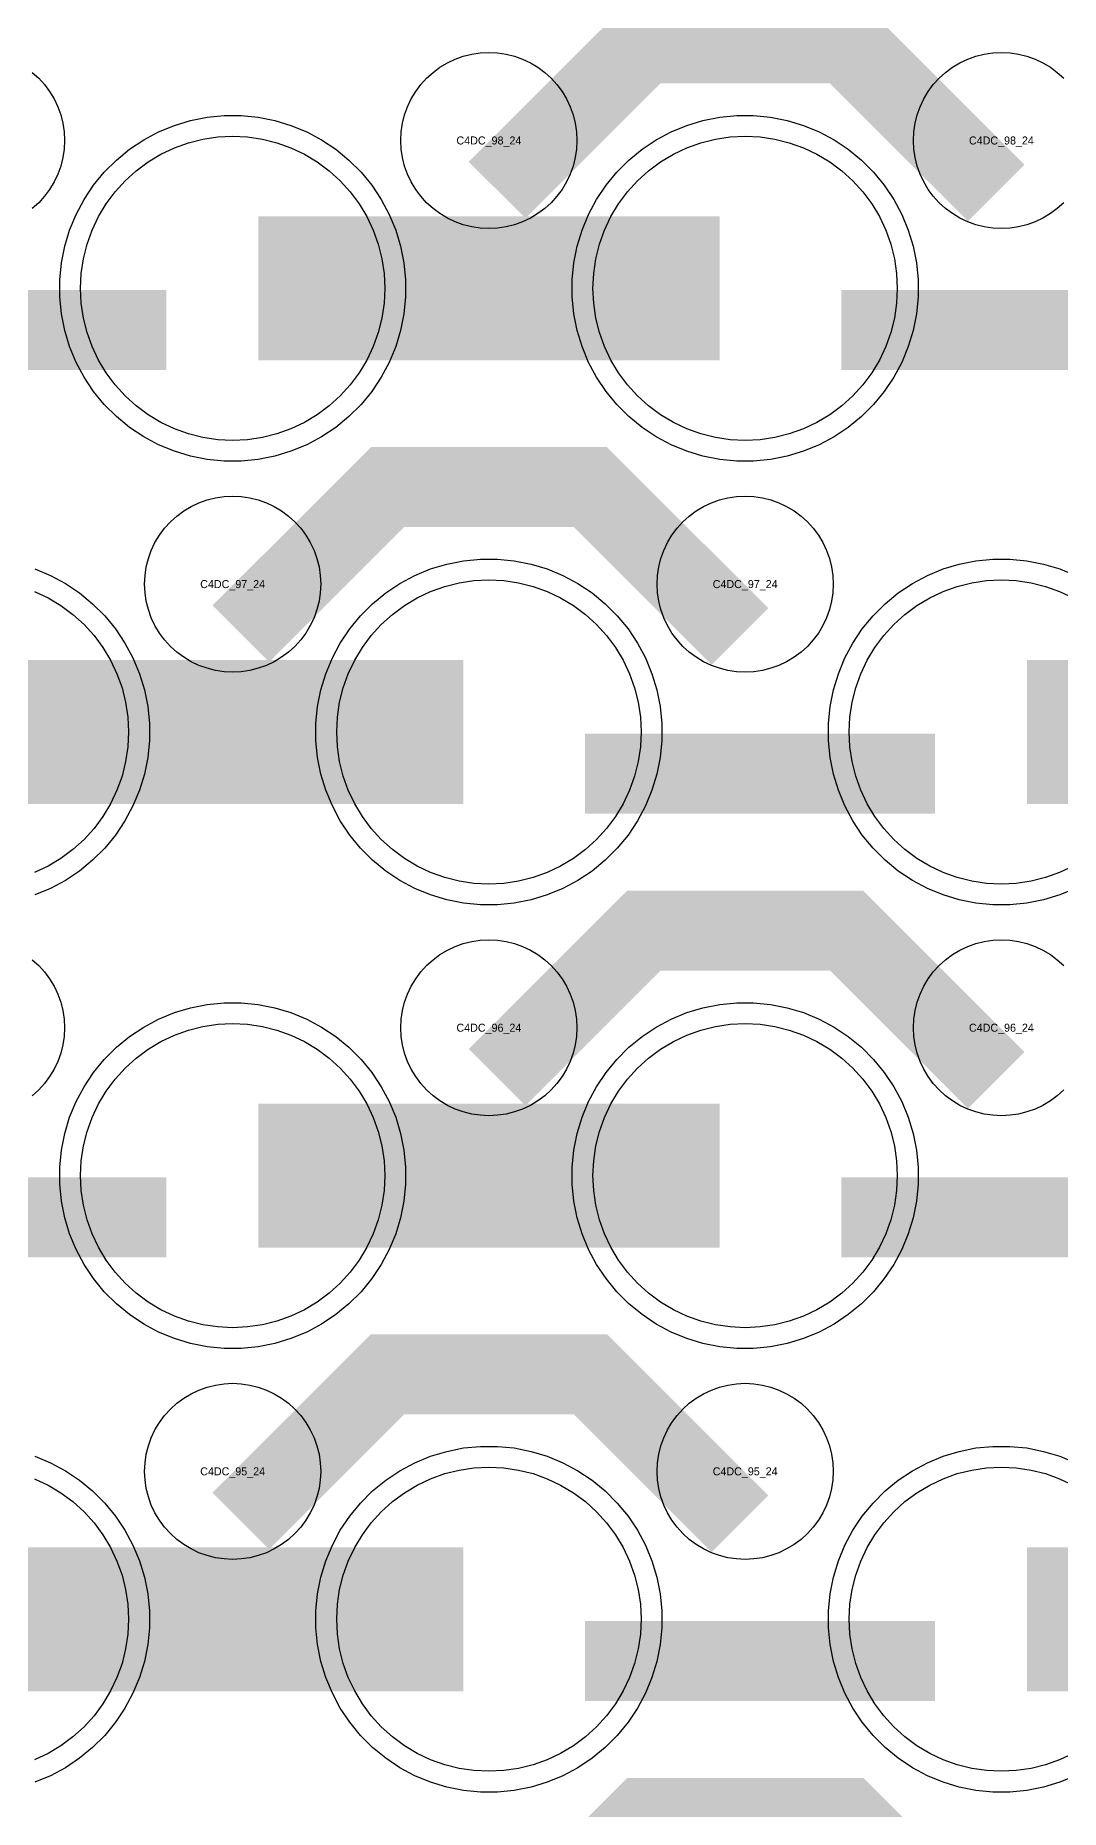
# Model space of a CAD drawing. Extents: x -11880 to 11880, y -14992 to 14992.
# Drawn here: x -4382 to -4062, y -1735 to -1181 of the extents above; entities that cross this region are included whole.
import ezdxf
from ezdxf.enums import TextEntityAlignment as Align

# ---------------------------------------------------------------- set-up
doc = ezdxf.new("R2010")
doc.units = 0
doc.header["$MEASUREMENT"] = 0
for name, color, linetype in [('GDS_775_DT_237', 138, 'CONTINUOUS'), ('RDL1_FS', 34, 'CONTINUOUS'), ('RDL_BS', 160, 'CONTINUOUS')]:
    doc.layers.add(name, color=color, linetype=linetype)

msp = doc.modelspace()

# ---------------------------------------------------------------- linework, layer by layer
at = {"layer": 'RDL1_FS'}
for points in [[(-4320, -1307.794), (-4324.657, -1307.565), (-4329.268, -1306.881), (-4333.791, -1305.749), (-4338.181, -1304.177), (-4342.395, -1302.185), (-4346.395, -1299.787), (-4350.14, -1297.009), (-4353.594, -1293.879), (-4356.724, -1290.425), (-4359.502, -1286.68), (-4361.9, -1282.68), (-4363.892, -1278.466), (-4365.464, -1274.076), (-4366.596, -1269.553), (-4367.28, -1264.942), (-4367.509, -1260.285), (-4367.28, -1255.628), (-4366.596, -1251.017), (-4365.464, -1246.494), (-4363.892, -1242.104), (-4361.9, -1237.89), (-4359.502, -1233.89), (-4356.724, -1230.145), (-4353.594, -1226.691), (-4350.14, -1223.561), (-4346.395, -1220.783), (-4342.395, -1218.385), (-4338.181, -1216.393), (-4333.791, -1214.821), (-4329.268, -1213.689), (-4324.657, -1213.005), (-4320, -1212.776), (-4315.343, -1213.005), (-4310.732, -1213.689), (-4306.209, -1214.821), (-4301.819, -1216.393), (-4297.605, -1218.385), (-4293.605, -1220.783), (-4289.86, -1223.561), (-4286.406, -1226.691), (-4283.276, -1230.145), (-4280.498, -1233.89), (-4278.1, -1237.89), (-4276.108, -1242.104), (-4274.536, -1246.494), (-4273.404, -1251.017), (-4272.72, -1255.628), (-4272.491, -1260.285), (-4272.72, -1264.942), (-4273.404, -1269.553), (-4274.536, -1274.076), (-4276.108, -1278.466), (-4278.1, -1282.68), (-4280.498, -1286.68), (-4283.276, -1290.425), (-4286.406, -1293.879), (-4289.86, -1297.009), (-4293.605, -1299.787), (-4297.605, -1302.185), (-4301.819, -1304.177), (-4306.209, -1305.749), (-4310.732, -1306.881), (-4315.343, -1307.565)], [(-4160, -1307.794), (-4164.657, -1307.565), (-4169.268, -1306.881), (-4173.791, -1305.749), (-4178.181, -1304.177), (-4182.395, -1302.185), (-4186.395, -1299.787), (-4190.14, -1297.009), (-4193.594, -1293.879), (-4196.724, -1290.425), (-4199.502, -1286.68), (-4201.9, -1282.68), (-4203.892, -1278.466), (-4205.464, -1274.076), (-4206.596, -1269.553), (-4207.28, -1264.942), (-4207.509, -1260.285), (-4207.28, -1255.628), (-4206.596, -1251.017), (-4205.464, -1246.494), (-4203.892, -1242.104), (-4201.9, -1237.89), (-4199.502, -1233.89), (-4196.724, -1230.145), (-4193.594, -1226.691), (-4190.14, -1223.561), (-4186.395, -1220.783), (-4182.395, -1218.385), (-4178.181, -1216.393), (-4173.791, -1214.821), (-4169.268, -1213.689), (-4164.657, -1213.005), (-4160, -1212.776), (-4155.343, -1213.005), (-4150.732, -1213.689), (-4146.209, -1214.821), (-4141.819, -1216.393), (-4137.605, -1218.385), (-4133.605, -1220.783), (-4129.86, -1223.561), (-4126.406, -1226.691), (-4123.276, -1230.145), (-4120.498, -1233.89), (-4118.1, -1237.89), (-4116.108, -1242.104), (-4114.536, -1246.494), (-4113.404, -1251.017), (-4112.72, -1255.628), (-4112.491, -1260.285), (-4112.72, -1264.942), (-4113.404, -1269.553), (-4114.536, -1274.076), (-4116.108, -1278.466), (-4118.1, -1282.68), (-4120.498, -1286.68), (-4123.276, -1290.425), (-4126.406, -1293.879), (-4129.86, -1297.009), (-4133.605, -1299.787), (-4137.605, -1302.185), (-4141.819, -1304.177), (-4146.209, -1305.749), (-4150.732, -1306.881), (-4155.343, -1307.565)], [(-4240, -1446.359), (-4244.657, -1446.13), (-4249.268, -1445.446), (-4253.791, -1444.314), (-4258.181, -1442.742), (-4262.395, -1440.75), (-4266.395, -1438.352), (-4270.14, -1435.574), (-4273.594, -1432.444), (-4276.724, -1428.99), (-4279.502, -1425.245), (-4281.9, -1421.245), (-4283.892, -1417.031), (-4285.464, -1412.641), (-4286.596, -1408.118), (-4287.28, -1403.507), (-4287.509, -1398.85), (-4287.28, -1394.193), (-4286.596, -1389.582), (-4285.464, -1385.059), (-4283.892, -1380.669), (-4281.9, -1376.455), (-4279.502, -1372.455), (-4276.724, -1368.71), (-4273.594, -1365.256), (-4270.14, -1362.126), (-4266.395, -1359.348), (-4262.395, -1356.95), (-4258.181, -1354.958), (-4253.791, -1353.386), (-4249.268, -1352.254), (-4244.657, -1351.57), (-4240, -1351.341), (-4235.343, -1351.57), (-4230.732, -1352.254), (-4226.209, -1353.386), (-4221.819, -1354.958), (-4217.605, -1356.95), (-4213.605, -1359.348), (-4209.86, -1362.126), (-4206.406, -1365.256), (-4203.276, -1368.71), (-4200.498, -1372.455), (-4198.1, -1376.455), (-4196.108, -1380.669), (-4194.536, -1385.059), (-4193.404, -1389.582), (-4192.72, -1394.193), (-4192.491, -1398.85), (-4192.72, -1403.507), (-4193.404, -1408.118), (-4194.536, -1412.641), (-4196.108, -1417.031), (-4198.1, -1421.245), (-4200.498, -1425.245), (-4203.276, -1428.99), (-4206.406, -1432.444), (-4209.86, -1435.574), (-4213.605, -1438.352), (-4217.605, -1440.75), (-4221.819, -1442.742), (-4226.209, -1444.314), (-4230.732, -1445.446), (-4235.343, -1446.13)], [(-4320, -1584.924), (-4324.657, -1584.695), (-4329.268, -1584.011), (-4333.791, -1582.879), (-4338.181, -1581.307), (-4342.395, -1579.315), (-4346.395, -1576.917), (-4350.14, -1574.139), (-4353.594, -1571.009), (-4356.724, -1567.555), (-4359.502, -1563.81), (-4361.9, -1559.81), (-4363.892, -1555.596), (-4365.464, -1551.206), (-4366.596, -1546.683), (-4367.28, -1542.072), (-4367.509, -1537.415), (-4367.28, -1532.758), (-4366.596, -1528.147), (-4365.464, -1523.624), (-4363.892, -1519.234), (-4361.9, -1515.02), (-4359.502, -1511.02), (-4356.724, -1507.275), (-4353.594, -1503.821), (-4350.14, -1500.691), (-4346.395, -1497.913), (-4342.395, -1495.515), (-4338.181, -1493.523), (-4333.791, -1491.951), (-4329.268, -1490.819), (-4324.657, -1490.135), (-4320, -1489.906), (-4315.343, -1490.135), (-4310.732, -1490.819), (-4306.209, -1491.951), (-4301.819, -1493.523), (-4297.605, -1495.515), (-4293.605, -1497.913), (-4289.86, -1500.691), (-4286.406, -1503.821), (-4283.276, -1507.275), (-4280.498, -1511.02), (-4278.1, -1515.02), (-4276.108, -1519.234), (-4274.536, -1523.624), (-4273.404, -1528.147), (-4272.72, -1532.758), (-4272.491, -1537.415), (-4272.72, -1542.072), (-4273.404, -1546.683), (-4274.536, -1551.206), (-4276.108, -1555.596), (-4278.1, -1559.81), (-4280.498, -1563.81), (-4283.276, -1567.555), (-4286.406, -1571.009), (-4289.86, -1574.139), (-4293.605, -1576.917), (-4297.605, -1579.315), (-4301.819, -1581.307), (-4306.209, -1582.879), (-4310.732, -1584.011), (-4315.343, -1584.695)], [(-4160, -1584.924), (-4164.657, -1584.695), (-4169.268, -1584.011), (-4173.791, -1582.879), (-4178.181, -1581.307), (-4182.395, -1579.315), (-4186.395, -1576.917), (-4190.14, -1574.139), (-4193.594, -1571.009), (-4196.724, -1567.555), (-4199.502, -1563.81), (-4201.9, -1559.81), (-4203.892, -1555.596), (-4205.464, -1551.206), (-4206.596, -1546.683), (-4207.28, -1542.072), (-4207.509, -1537.415), (-4207.28, -1532.758), (-4206.596, -1528.147), (-4205.464, -1523.624), (-4203.892, -1519.234), (-4201.9, -1515.02), (-4199.502, -1511.02), (-4196.724, -1507.275), (-4193.594, -1503.821), (-4190.14, -1500.691), (-4186.395, -1497.913), (-4182.395, -1495.515), (-4178.181, -1493.523), (-4173.791, -1491.951), (-4169.268, -1490.819), (-4164.657, -1490.135), (-4160, -1489.906), (-4155.343, -1490.135), (-4150.732, -1490.819), (-4146.209, -1491.951), (-4141.819, -1493.523), (-4137.605, -1495.515), (-4133.605, -1497.913), (-4129.86, -1500.691), (-4126.406, -1503.821), (-4123.276, -1507.275), (-4120.498, -1511.02), (-4118.1, -1515.02), (-4116.108, -1519.234), (-4114.536, -1523.624), (-4113.404, -1528.147), (-4112.72, -1532.758), (-4112.491, -1537.415), (-4112.72, -1542.072), (-4113.404, -1546.683), (-4114.536, -1551.206), (-4116.108, -1555.596), (-4118.1, -1559.81), (-4120.498, -1563.81), (-4123.276, -1567.555), (-4126.406, -1571.009), (-4129.86, -1574.139), (-4133.605, -1576.917), (-4137.605, -1579.315), (-4141.819, -1581.307), (-4146.209, -1582.879), (-4150.732, -1584.011), (-4155.343, -1584.695)], [(-4240, -1723.489), (-4244.657, -1723.26), (-4249.268, -1722.576), (-4253.791, -1721.444), (-4258.181, -1719.872), (-4262.395, -1717.88), (-4266.395, -1715.482), (-4270.14, -1712.704), (-4273.594, -1709.574), (-4276.724, -1706.12), (-4279.502, -1702.375), (-4281.9, -1698.375), (-4283.892, -1694.161), (-4285.464, -1689.771), (-4286.596, -1685.248), (-4287.28, -1680.637), (-4287.509, -1675.98), (-4287.28, -1671.323), (-4286.596, -1666.712), (-4285.464, -1662.189), (-4283.892, -1657.799), (-4281.9, -1653.585), (-4279.502, -1649.585), (-4276.724, -1645.84), (-4273.594, -1642.386), (-4270.14, -1639.256), (-4266.395, -1636.478), (-4262.395, -1634.08), (-4258.181, -1632.088), (-4253.791, -1630.516), (-4249.268, -1629.384), (-4244.657, -1628.7), (-4240, -1628.471), (-4235.343, -1628.7), (-4230.732, -1629.384), (-4226.209, -1630.516), (-4221.819, -1632.088), (-4217.605, -1634.08), (-4213.605, -1636.478), (-4209.86, -1639.256), (-4206.406, -1642.386), (-4203.276, -1645.84), (-4200.498, -1649.585), (-4198.1, -1653.585), (-4196.108, -1657.799), (-4194.536, -1662.189), (-4193.404, -1666.712), (-4192.72, -1671.323), (-4192.491, -1675.98), (-4192.72, -1680.637), (-4193.404, -1685.248), (-4194.536, -1689.771), (-4196.108, -1694.161), (-4198.1, -1698.375), (-4200.498, -1702.375), (-4203.276, -1706.12), (-4206.406, -1709.574), (-4209.86, -1712.704), (-4213.605, -1715.482), (-4217.605, -1717.88), (-4221.819, -1719.872), (-4226.209, -1721.444), (-4230.732, -1722.576), (-4235.343, -1723.26)]]:
    msp.add_lwpolyline(points, close=True, dxfattribs=at)
for points in [[(-4311.998, -1260.285, 45, 45, 0), (-4239.998, -1260.285, 45, 45, 0)], [(-4239.998, -1260.285, 45, 45, 0), (-4167.998, -1260.285, 45, 45, 0)], [(-4391.998, -1398.85, 45, 45, 0), (-4319.998, -1398.85, 45, 45, 0)], [(-4319.998, -1398.85, 45, 45, 0), (-4247.998, -1398.85, 45, 45, 0)], [(-4071.998, -1398.85, 45, 45, 0), (-3999.998, -1398.85, 45, 45, 0)], [(-4311.998, -1537.415, 45, 45, 0), (-4239.998, -1537.415, 45, 45, 0)], [(-4239.998, -1537.415, 45, 45, 0), (-4167.998, -1537.415, 45, 45, 0)], [(-4391.998, -1675.98, 45, 45, 0), (-4319.998, -1675.98, 45, 45, 0)], [(-4319.998, -1675.98, 45, 45, 0), (-4247.998, -1675.98, 45, 45, 0)], [(-4071.998, -1675.98, 45, 45, 0), (-3999.998, -1675.98, 45, 45, 0)]]:
    msp.add_lwpolyline(points, format="xyseb", dxfattribs=at)
for points in [[(-4057.605, -1440.75), (-4061.819, -1442.742), (-4066.209, -1444.314), (-4070.732, -1445.446), (-4075.343, -1446.13), (-4080, -1446.359), (-4084.657, -1446.13), (-4089.268, -1445.446), (-4093.791, -1444.314), (-4098.181, -1442.742), (-4102.395, -1440.75), (-4106.395, -1438.352), (-4110.14, -1435.574), (-4113.594, -1432.444), (-4116.724, -1428.99), (-4119.502, -1425.245), (-4121.9, -1421.245), (-4123.892, -1417.031), (-4125.464, -1412.641), (-4126.596, -1408.118), (-4127.28, -1403.507), (-4127.509, -1398.85), (-4127.28, -1394.193), (-4126.596, -1389.582), (-4125.464, -1385.059), (-4123.892, -1380.669), (-4121.9, -1376.455), (-4119.502, -1372.455), (-4116.724, -1368.71), (-4113.594, -1365.256), (-4110.14, -1362.126), (-4106.395, -1359.348), (-4102.395, -1356.95), (-4098.181, -1354.958), (-4093.791, -1353.386), (-4089.268, -1352.254), (-4084.657, -1351.57), (-4080, -1351.341), (-4075.343, -1351.57), (-4070.732, -1352.254), (-4066.209, -1353.386), (-4061.819, -1354.958), (-4057.605, -1356.95)], [(-4381.819, -1354.958), (-4377.605, -1356.95), (-4373.605, -1359.348), (-4369.86, -1362.126), (-4366.406, -1365.256), (-4363.276, -1368.71), (-4360.498, -1372.455), (-4358.1, -1376.455), (-4356.108, -1380.669), (-4354.536, -1385.059), (-4353.404, -1389.582), (-4352.72, -1394.193), (-4352.491, -1398.85), (-4352.72, -1403.507), (-4353.404, -1408.118), (-4354.536, -1412.641), (-4356.108, -1417.031), (-4358.1, -1421.245), (-4360.498, -1425.245), (-4363.276, -1428.99), (-4366.406, -1432.444), (-4369.86, -1435.574), (-4373.605, -1438.352), (-4377.605, -1440.75), (-4381.819, -1442.742)], [(-4057.605, -1717.88), (-4061.819, -1719.872), (-4066.209, -1721.444), (-4070.732, -1722.576), (-4075.343, -1723.26), (-4080, -1723.489), (-4084.657, -1723.26), (-4089.268, -1722.576), (-4093.791, -1721.444), (-4098.181, -1719.872), (-4102.395, -1717.88), (-4106.395, -1715.482), (-4110.14, -1712.704), (-4113.594, -1709.574), (-4116.724, -1706.12), (-4119.502, -1702.375), (-4121.9, -1698.375), (-4123.892, -1694.161), (-4125.464, -1689.771), (-4126.596, -1685.248), (-4127.28, -1680.637), (-4127.509, -1675.98), (-4127.28, -1671.323), (-4126.596, -1666.712), (-4125.464, -1662.189), (-4123.892, -1657.799), (-4121.9, -1653.585), (-4119.502, -1649.585), (-4116.724, -1645.84), (-4113.594, -1642.386), (-4110.14, -1639.256), (-4106.395, -1636.478), (-4102.395, -1634.08), (-4098.181, -1632.088), (-4093.791, -1630.516), (-4089.268, -1629.384), (-4084.657, -1628.7), (-4080, -1628.471), (-4075.343, -1628.7), (-4070.732, -1629.384), (-4066.209, -1630.516), (-4061.819, -1632.088), (-4057.605, -1634.08)], [(-4381.819, -1632.088), (-4377.605, -1634.08), (-4373.605, -1636.478), (-4369.86, -1639.256), (-4366.406, -1642.386), (-4363.276, -1645.84), (-4360.498, -1649.585), (-4358.1, -1653.585), (-4356.108, -1657.799), (-4354.536, -1662.189), (-4353.404, -1666.712), (-4352.72, -1671.323), (-4352.491, -1675.98), (-4352.72, -1680.637), (-4353.404, -1685.248), (-4354.536, -1689.771), (-4356.108, -1694.161), (-4358.1, -1698.375), (-4360.498, -1702.375), (-4363.276, -1706.12), (-4366.406, -1709.574), (-4369.86, -1712.704), (-4373.605, -1715.482), (-4377.605, -1717.88), (-4381.819, -1719.872)]]:
    msp.add_lwpolyline(points, dxfattribs=at)
at = {"layer": 'RDL_BS'}
for points in [[(-4237.438, -1229.599, 25, 25, 0), (-4191.623, -1183.784, 25, 25, 0), (-4158.07, -1183.784, 25, 25, 0)], [(-4081.599, -1230.498, 25, 25, 0), (-4128.313, -1183.784, 25, 25, 0), (-4158.071, -1183.784, 25, 25, 0)], [(-4449.984, -1273.298, 25, 25, 0), (-4340.719, -1273.298, 25, 25, 0)], [(-4129.984, -1273.298, 25, 25, 0), (-4020.719, -1273.298, 25, 25, 0)], [(-4317.438, -1368.164, 25, 25, 0), (-4271.623, -1322.349, 25, 25, 0), (-4238.07, -1322.349, 25, 25, 0)], [(-4161.599, -1369.063, 25, 25, 0), (-4208.313, -1322.349, 25, 25, 0), (-4238.071, -1322.349, 25, 25, 0)], [(-4209.984, -1411.863, 25, 25, 0), (-4100.719, -1411.863, 25, 25, 0)], [(-4237.438, -1506.729, 25, 25, 0), (-4191.623, -1460.914, 25, 25, 0), (-4158.07, -1460.914, 25, 25, 0)], [(-4081.599, -1507.628, 25, 25, 0), (-4128.313, -1460.914, 25, 25, 0), (-4158.071, -1460.914, 25, 25, 0)], [(-4449.984, -1550.428, 25, 25, 0), (-4340.719, -1550.428, 25, 25, 0)], [(-4129.984, -1550.428, 25, 25, 0), (-4020.719, -1550.428, 25, 25, 0)], [(-4317.438, -1645.294, 25, 25, 0), (-4271.623, -1599.479, 25, 25, 0), (-4238.07, -1599.479, 25, 25, 0)], [(-4161.599, -1646.193, 25, 25, 0), (-4208.313, -1599.479, 25, 25, 0), (-4238.071, -1599.479, 25, 25, 0)], [(-4209.984, -1688.993, 25, 25, 0), (-4100.719, -1688.993, 25, 25, 0)], [(-4237.438, -1783.854, 25, 25, 0), (-4191.623, -1738.039, 25, 25, 0), (-4158.07, -1738.039, 25, 25, 0)], [(-4081.599, -1784.753, 25, 25, 0), (-4128.313, -1738.039, 25, 25, 0), (-4158.071, -1738.039, 25, 25, 0)]]:
    msp.add_lwpolyline(points, format="xyseb", dxfattribs=at)
for points in [[(-4240, -1241.591), (-4242.693, -1241.459), (-4245.365, -1241.063), (-4247.984, -1240.406), (-4250.519, -1239.499), (-4252.956, -1238.347), (-4255.28, -1236.954), (-4257.443, -1235.351), (-4259.442, -1233.539), (-4261.254, -1231.54), (-4262.857, -1229.377), (-4264.25, -1227.053), (-4265.402, -1224.616), (-4266.309, -1222.081), (-4266.966, -1219.462), (-4267.362, -1216.79), (-4267.494, -1214.097), (-4267.362, -1211.404), (-4266.966, -1208.732), (-4266.309, -1206.113), (-4265.402, -1203.578), (-4264.25, -1201.141), (-4262.857, -1198.817), (-4261.254, -1196.654), (-4259.442, -1194.655), (-4257.443, -1192.843), (-4255.28, -1191.24), (-4252.956, -1189.847), (-4250.519, -1188.695), (-4247.984, -1187.788), (-4245.365, -1187.131), (-4242.693, -1186.735), (-4240, -1186.603), (-4237.307, -1186.735), (-4234.635, -1187.131), (-4232.016, -1187.788), (-4229.481, -1188.695), (-4227.044, -1189.847), (-4224.72, -1191.24), (-4222.557, -1192.843), (-4220.558, -1194.655), (-4218.746, -1196.654), (-4217.143, -1198.817), (-4215.75, -1201.141), (-4214.598, -1203.578), (-4213.691, -1206.113), (-4213.034, -1208.732), (-4212.638, -1211.404), (-4212.506, -1214.097), (-4212.638, -1216.79), (-4213.034, -1219.462), (-4213.691, -1222.081), (-4214.598, -1224.616), (-4215.75, -1227.053), (-4217.143, -1229.377), (-4218.746, -1231.54), (-4220.558, -1233.539), (-4222.557, -1235.351), (-4224.72, -1236.954), (-4227.044, -1238.347), (-4229.481, -1239.499), (-4232.016, -1240.406), (-4234.635, -1241.063), (-4237.307, -1241.459)], [(-4322.644, -1314.285), (-4327.938, -1313.768), (-4333.165, -1312.722), (-4338.205, -1311.191), (-4343.115, -1309.16), (-4347.777, -1306.668), (-4352.191, -1303.721), (-4356.292, -1300.359), (-4360.074, -1296.577), (-4363.436, -1292.476), (-4366.383, -1288.062), (-4368.875, -1283.4), (-4370.906, -1278.49), (-4372.437, -1273.45), (-4373.483, -1268.223), (-4374, -1262.929), (-4374, -1257.641), (-4373.483, -1252.347), (-4372.437, -1247.12), (-4370.906, -1242.08), (-4368.875, -1237.17), (-4366.383, -1232.508), (-4363.436, -1228.094), (-4360.074, -1223.993), (-4356.292, -1220.211), (-4352.191, -1216.849), (-4347.777, -1213.902), (-4343.115, -1211.41), (-4338.205, -1209.379), (-4333.165, -1207.848), (-4327.938, -1206.802), (-4322.644, -1206.285), (-4317.356, -1206.285), (-4312.062, -1206.802), (-4306.835, -1207.848), (-4301.795, -1209.379), (-4296.885, -1211.41), (-4292.223, -1213.902), (-4287.809, -1216.849), (-4283.708, -1220.211), (-4279.926, -1223.993), (-4276.564, -1228.094), (-4273.617, -1232.508), (-4271.125, -1237.17), (-4269.094, -1242.08), (-4267.563, -1247.12), (-4266.517, -1252.347), (-4266, -1257.641), (-4266, -1262.929), (-4266.517, -1268.223), (-4267.563, -1273.45), (-4269.094, -1278.49), (-4271.125, -1283.4), (-4273.617, -1288.062), (-4276.564, -1292.476), (-4279.926, -1296.577), (-4283.708, -1300.359), (-4287.809, -1303.721), (-4292.223, -1306.668), (-4296.885, -1309.16), (-4301.795, -1311.191), (-4306.835, -1312.722), (-4312.062, -1313.768), (-4317.356, -1314.285)], [(-4162.644, -1314.285), (-4167.938, -1313.768), (-4173.165, -1312.722), (-4178.205, -1311.191), (-4183.115, -1309.16), (-4187.777, -1306.668), (-4192.191, -1303.721), (-4196.292, -1300.359), (-4200.074, -1296.577), (-4203.436, -1292.476), (-4206.383, -1288.062), (-4208.875, -1283.4), (-4210.906, -1278.49), (-4212.437, -1273.45), (-4213.483, -1268.223), (-4214, -1262.929), (-4214, -1257.641), (-4213.483, -1252.347), (-4212.437, -1247.12), (-4210.906, -1242.08), (-4208.875, -1237.17), (-4206.383, -1232.508), (-4203.436, -1228.094), (-4200.074, -1223.993), (-4196.292, -1220.211), (-4192.191, -1216.849), (-4187.777, -1213.902), (-4183.115, -1211.41), (-4178.205, -1209.379), (-4173.165, -1207.848), (-4167.938, -1206.802), (-4162.644, -1206.285), (-4157.356, -1206.285), (-4152.062, -1206.802), (-4146.835, -1207.848), (-4141.795, -1209.379), (-4136.885, -1211.41), (-4132.223, -1213.902), (-4127.809, -1216.849), (-4123.708, -1220.211), (-4119.926, -1223.993), (-4116.564, -1228.094), (-4113.617, -1232.508), (-4111.125, -1237.17), (-4109.094, -1242.08), (-4107.563, -1247.12), (-4106.517, -1252.347), (-4106, -1257.641), (-4106, -1262.929), (-4106.517, -1268.223), (-4107.563, -1273.45), (-4109.094, -1278.49), (-4111.125, -1283.4), (-4113.617, -1288.062), (-4116.564, -1292.476), (-4119.926, -1296.577), (-4123.708, -1300.359), (-4127.809, -1303.721), (-4132.223, -1306.668), (-4136.885, -1309.16), (-4141.795, -1311.191), (-4146.835, -1312.722), (-4152.062, -1313.768), (-4157.356, -1314.285)], [(-4320, -1380.156), (-4322.693, -1380.024), (-4325.365, -1379.628), (-4327.984, -1378.971), (-4330.519, -1378.064), (-4332.956, -1376.912), (-4335.28, -1375.519), (-4337.443, -1373.916), (-4339.442, -1372.104), (-4341.254, -1370.105), (-4342.857, -1367.942), (-4344.25, -1365.618), (-4345.402, -1363.181), (-4346.309, -1360.646), (-4346.966, -1358.027), (-4347.362, -1355.355), (-4347.494, -1352.662), (-4347.362, -1349.969), (-4346.966, -1347.297), (-4346.309, -1344.678), (-4345.402, -1342.143), (-4344.25, -1339.706), (-4342.857, -1337.382), (-4341.254, -1335.219), (-4339.442, -1333.22), (-4337.443, -1331.408), (-4335.28, -1329.805), (-4332.956, -1328.412), (-4330.519, -1327.26), (-4327.984, -1326.353), (-4325.365, -1325.696), (-4322.693, -1325.3), (-4320, -1325.168), (-4317.307, -1325.3), (-4314.635, -1325.696), (-4312.016, -1326.353), (-4309.481, -1327.26), (-4307.044, -1328.412), (-4304.72, -1329.805), (-4302.557, -1331.408), (-4300.558, -1333.22), (-4298.746, -1335.219), (-4297.143, -1337.382), (-4295.75, -1339.706), (-4294.598, -1342.143), (-4293.691, -1344.678), (-4293.034, -1347.297), (-4292.638, -1349.969), (-4292.506, -1352.662), (-4292.638, -1355.355), (-4293.034, -1358.027), (-4293.691, -1360.646), (-4294.598, -1363.181), (-4295.75, -1365.618), (-4297.143, -1367.942), (-4298.746, -1370.105), (-4300.558, -1372.104), (-4302.557, -1373.916), (-4304.72, -1375.519), (-4307.044, -1376.912), (-4309.481, -1378.064), (-4312.016, -1378.971), (-4314.635, -1379.628), (-4317.307, -1380.024)], [(-4160, -1380.156), (-4162.693, -1380.024), (-4165.365, -1379.628), (-4167.984, -1378.971), (-4170.519, -1378.064), (-4172.956, -1376.912), (-4175.28, -1375.519), (-4177.443, -1373.916), (-4179.442, -1372.104), (-4181.254, -1370.105), (-4182.857, -1367.942), (-4184.25, -1365.618), (-4185.402, -1363.181), (-4186.309, -1360.646), (-4186.966, -1358.027), (-4187.362, -1355.355), (-4187.494, -1352.662), (-4187.362, -1349.969), (-4186.966, -1347.297), (-4186.309, -1344.678), (-4185.402, -1342.143), (-4184.25, -1339.706), (-4182.857, -1337.382), (-4181.254, -1335.219), (-4179.442, -1333.22), (-4177.443, -1331.408), (-4175.28, -1329.805), (-4172.956, -1328.412), (-4170.519, -1327.26), (-4167.984, -1326.353), (-4165.365, -1325.696), (-4162.693, -1325.3), (-4160, -1325.168), (-4157.307, -1325.3), (-4154.635, -1325.696), (-4152.016, -1326.353), (-4149.481, -1327.26), (-4147.044, -1328.412), (-4144.72, -1329.805), (-4142.557, -1331.408), (-4140.558, -1333.22), (-4138.746, -1335.219), (-4137.143, -1337.382), (-4135.75, -1339.706), (-4134.598, -1342.143), (-4133.691, -1344.678), (-4133.034, -1347.297), (-4132.638, -1349.969), (-4132.506, -1352.662), (-4132.638, -1355.355), (-4133.034, -1358.027), (-4133.691, -1360.646), (-4134.598, -1363.181), (-4135.75, -1365.618), (-4137.143, -1367.942), (-4138.746, -1370.105), (-4140.558, -1372.104), (-4142.557, -1373.916), (-4144.72, -1375.519), (-4147.044, -1376.912), (-4149.481, -1378.064), (-4152.016, -1378.971), (-4154.635, -1379.628), (-4157.307, -1380.024)], [(-4242.644, -1452.85), (-4247.938, -1452.333), (-4253.165, -1451.287), (-4258.205, -1449.756), (-4263.115, -1447.725), (-4267.777, -1445.233), (-4272.191, -1442.286), (-4276.292, -1438.924), (-4280.074, -1435.142), (-4283.436, -1431.041), (-4286.383, -1426.627), (-4288.875, -1421.965), (-4290.906, -1417.055), (-4292.437, -1412.015), (-4293.483, -1406.788), (-4294, -1401.494), (-4294, -1396.206), (-4293.483, -1390.912), (-4292.437, -1385.685), (-4290.906, -1380.645), (-4288.875, -1375.735), (-4286.383, -1371.073), (-4283.436, -1366.659), (-4280.074, -1362.558), (-4276.292, -1358.776), (-4272.191, -1355.414), (-4267.777, -1352.467), (-4263.115, -1349.975), (-4258.205, -1347.944), (-4253.165, -1346.413), (-4247.938, -1345.367), (-4242.644, -1344.85), (-4237.356, -1344.85), (-4232.062, -1345.367), (-4226.835, -1346.413), (-4221.795, -1347.944), (-4216.885, -1349.975), (-4212.223, -1352.467), (-4207.809, -1355.414), (-4203.708, -1358.776), (-4199.926, -1362.558), (-4196.564, -1366.659), (-4193.617, -1371.073), (-4191.125, -1375.735), (-4189.094, -1380.645), (-4187.563, -1385.685), (-4186.517, -1390.912), (-4186, -1396.206), (-4186, -1401.494), (-4186.517, -1406.788), (-4187.563, -1412.015), (-4189.094, -1417.055), (-4191.125, -1421.965), (-4193.617, -1426.627), (-4196.564, -1431.041), (-4199.926, -1435.142), (-4203.708, -1438.924), (-4207.809, -1442.286), (-4212.223, -1445.233), (-4216.885, -1447.725), (-4221.795, -1449.756), (-4226.835, -1451.287), (-4232.062, -1452.333), (-4237.356, -1452.85)], [(-4240, -1518.721), (-4242.693, -1518.589), (-4245.365, -1518.193), (-4247.984, -1517.536), (-4250.519, -1516.629), (-4252.956, -1515.477), (-4255.28, -1514.084), (-4257.443, -1512.481), (-4259.442, -1510.669), (-4261.254, -1508.67), (-4262.857, -1506.507), (-4264.25, -1504.183), (-4265.402, -1501.746), (-4266.309, -1499.211), (-4266.966, -1496.592), (-4267.362, -1493.92), (-4267.494, -1491.227), (-4267.362, -1488.534), (-4266.966, -1485.862), (-4266.309, -1483.243), (-4265.402, -1480.708), (-4264.25, -1478.271), (-4262.857, -1475.947), (-4261.254, -1473.784), (-4259.442, -1471.785), (-4257.443, -1469.973), (-4255.28, -1468.37), (-4252.956, -1466.977), (-4250.519, -1465.825), (-4247.984, -1464.918), (-4245.365, -1464.261), (-4242.693, -1463.865), (-4240, -1463.733), (-4237.307, -1463.865), (-4234.635, -1464.261), (-4232.016, -1464.918), (-4229.481, -1465.825), (-4227.044, -1466.977), (-4224.72, -1468.37), (-4222.557, -1469.973), (-4220.558, -1471.785), (-4218.746, -1473.784), (-4217.143, -1475.947), (-4215.75, -1478.271), (-4214.598, -1480.708), (-4213.691, -1483.243), (-4213.034, -1485.862), (-4212.638, -1488.534), (-4212.506, -1491.227), (-4212.638, -1493.92), (-4213.034, -1496.592), (-4213.691, -1499.211), (-4214.598, -1501.746), (-4215.75, -1504.183), (-4217.143, -1506.507), (-4218.746, -1508.67), (-4220.558, -1510.669), (-4222.557, -1512.481), (-4224.72, -1514.084), (-4227.044, -1515.477), (-4229.481, -1516.629), (-4232.016, -1517.536), (-4234.635, -1518.193), (-4237.307, -1518.589)], [(-4322.644, -1591.415), (-4327.938, -1590.898), (-4333.165, -1589.852), (-4338.205, -1588.321), (-4343.115, -1586.29), (-4347.777, -1583.798), (-4352.191, -1580.851), (-4356.292, -1577.489), (-4360.074, -1573.707), (-4363.436, -1569.606), (-4366.383, -1565.192), (-4368.875, -1560.53), (-4370.906, -1555.62), (-4372.437, -1550.58), (-4373.483, -1545.353), (-4374, -1540.059), (-4374, -1534.771), (-4373.483, -1529.477), (-4372.437, -1524.25), (-4370.906, -1519.21), (-4368.875, -1514.3), (-4366.383, -1509.638), (-4363.436, -1505.224), (-4360.074, -1501.123), (-4356.292, -1497.341), (-4352.191, -1493.979), (-4347.777, -1491.032), (-4343.115, -1488.54), (-4338.205, -1486.509), (-4333.165, -1484.978), (-4327.938, -1483.932), (-4322.644, -1483.415), (-4317.356, -1483.415), (-4312.062, -1483.932), (-4306.835, -1484.978), (-4301.795, -1486.509), (-4296.885, -1488.54), (-4292.223, -1491.032), (-4287.809, -1493.979), (-4283.708, -1497.341), (-4279.926, -1501.123), (-4276.564, -1505.224), (-4273.617, -1509.638), (-4271.125, -1514.3), (-4269.094, -1519.21), (-4267.563, -1524.25), (-4266.517, -1529.477), (-4266, -1534.771), (-4266, -1540.059), (-4266.517, -1545.353), (-4267.563, -1550.58), (-4269.094, -1555.62), (-4271.125, -1560.53), (-4273.617, -1565.192), (-4276.564, -1569.606), (-4279.926, -1573.707), (-4283.708, -1577.489), (-4287.809, -1580.851), (-4292.223, -1583.798), (-4296.885, -1586.29), (-4301.795, -1588.321), (-4306.835, -1589.852), (-4312.062, -1590.898), (-4317.356, -1591.415)], [(-4162.644, -1591.415), (-4167.938, -1590.898), (-4173.165, -1589.852), (-4178.205, -1588.321), (-4183.115, -1586.29), (-4187.777, -1583.798), (-4192.191, -1580.851), (-4196.292, -1577.489), (-4200.074, -1573.707), (-4203.436, -1569.606), (-4206.383, -1565.192), (-4208.875, -1560.53), (-4210.906, -1555.62), (-4212.437, -1550.58), (-4213.483, -1545.353), (-4214, -1540.059), (-4214, -1534.771), (-4213.483, -1529.477), (-4212.437, -1524.25), (-4210.906, -1519.21), (-4208.875, -1514.3), (-4206.383, -1509.638), (-4203.436, -1505.224), (-4200.074, -1501.123), (-4196.292, -1497.341), (-4192.191, -1493.979), (-4187.777, -1491.032), (-4183.115, -1488.54), (-4178.205, -1486.509), (-4173.165, -1484.978), (-4167.938, -1483.932), (-4162.644, -1483.415), (-4157.356, -1483.415), (-4152.062, -1483.932), (-4146.835, -1484.978), (-4141.795, -1486.509), (-4136.885, -1488.54), (-4132.223, -1491.032), (-4127.809, -1493.979), (-4123.708, -1497.341), (-4119.926, -1501.123), (-4116.564, -1505.224), (-4113.617, -1509.638), (-4111.125, -1514.3), (-4109.094, -1519.21), (-4107.563, -1524.25), (-4106.517, -1529.477), (-4106, -1534.771), (-4106, -1540.059), (-4106.517, -1545.353), (-4107.563, -1550.58), (-4109.094, -1555.62), (-4111.125, -1560.53), (-4113.617, -1565.192), (-4116.564, -1569.606), (-4119.926, -1573.707), (-4123.708, -1577.489), (-4127.809, -1580.851), (-4132.223, -1583.798), (-4136.885, -1586.29), (-4141.795, -1588.321), (-4146.835, -1589.852), (-4152.062, -1590.898), (-4157.356, -1591.415)], [(-4320, -1657.286), (-4322.693, -1657.154), (-4325.365, -1656.758), (-4327.984, -1656.101), (-4330.519, -1655.194), (-4332.956, -1654.042), (-4335.28, -1652.649), (-4337.443, -1651.046), (-4339.442, -1649.234), (-4341.254, -1647.235), (-4342.857, -1645.072), (-4344.25, -1642.748), (-4345.402, -1640.311), (-4346.309, -1637.776), (-4346.966, -1635.157), (-4347.362, -1632.485), (-4347.494, -1629.792), (-4347.362, -1627.099), (-4346.966, -1624.427), (-4346.309, -1621.808), (-4345.402, -1619.273), (-4344.25, -1616.836), (-4342.857, -1614.512), (-4341.254, -1612.349), (-4339.442, -1610.35), (-4337.443, -1608.538), (-4335.28, -1606.935), (-4332.956, -1605.542), (-4330.519, -1604.39), (-4327.984, -1603.483), (-4325.365, -1602.826), (-4322.693, -1602.43), (-4320, -1602.298), (-4317.307, -1602.43), (-4314.635, -1602.826), (-4312.016, -1603.483), (-4309.481, -1604.39), (-4307.044, -1605.542), (-4304.72, -1606.935), (-4302.557, -1608.538), (-4300.558, -1610.35), (-4298.746, -1612.349), (-4297.143, -1614.512), (-4295.75, -1616.836), (-4294.598, -1619.273), (-4293.691, -1621.808), (-4293.034, -1624.427), (-4292.638, -1627.099), (-4292.506, -1629.792), (-4292.638, -1632.485), (-4293.034, -1635.157), (-4293.691, -1637.776), (-4294.598, -1640.311), (-4295.75, -1642.748), (-4297.143, -1645.072), (-4298.746, -1647.235), (-4300.558, -1649.234), (-4302.557, -1651.046), (-4304.72, -1652.649), (-4307.044, -1654.042), (-4309.481, -1655.194), (-4312.016, -1656.101), (-4314.635, -1656.758), (-4317.307, -1657.154)], [(-4160, -1657.286), (-4162.693, -1657.154), (-4165.365, -1656.758), (-4167.984, -1656.101), (-4170.519, -1655.194), (-4172.956, -1654.042), (-4175.28, -1652.649), (-4177.443, -1651.046), (-4179.442, -1649.234), (-4181.254, -1647.235), (-4182.857, -1645.072), (-4184.25, -1642.748), (-4185.402, -1640.311), (-4186.309, -1637.776), (-4186.966, -1635.157), (-4187.362, -1632.485), (-4187.494, -1629.792), (-4187.362, -1627.099), (-4186.966, -1624.427), (-4186.309, -1621.808), (-4185.402, -1619.273), (-4184.25, -1616.836), (-4182.857, -1614.512), (-4181.254, -1612.349), (-4179.442, -1610.35), (-4177.443, -1608.538), (-4175.28, -1606.935), (-4172.956, -1605.542), (-4170.519, -1604.39), (-4167.984, -1603.483), (-4165.365, -1602.826), (-4162.693, -1602.43), (-4160, -1602.298), (-4157.307, -1602.43), (-4154.635, -1602.826), (-4152.016, -1603.483), (-4149.481, -1604.39), (-4147.044, -1605.542), (-4144.72, -1606.935), (-4142.557, -1608.538), (-4140.558, -1610.35), (-4138.746, -1612.349), (-4137.143, -1614.512), (-4135.75, -1616.836), (-4134.598, -1619.273), (-4133.691, -1621.808), (-4133.034, -1624.427), (-4132.638, -1627.099), (-4132.506, -1629.792), (-4132.638, -1632.485), (-4133.034, -1635.157), (-4133.691, -1637.776), (-4134.598, -1640.311), (-4135.75, -1642.748), (-4137.143, -1645.072), (-4138.746, -1647.235), (-4140.558, -1649.234), (-4142.557, -1651.046), (-4144.72, -1652.649), (-4147.044, -1654.042), (-4149.481, -1655.194), (-4152.016, -1656.101), (-4154.635, -1656.758), (-4157.307, -1657.154)], [(-4242.644, -1729.98), (-4247.938, -1729.463), (-4253.165, -1728.417), (-4258.205, -1726.886), (-4263.115, -1724.855), (-4267.777, -1722.363), (-4272.191, -1719.416), (-4276.292, -1716.054), (-4280.074, -1712.272), (-4283.436, -1708.171), (-4286.383, -1703.757), (-4288.875, -1699.095), (-4290.906, -1694.185), (-4292.437, -1689.145), (-4293.483, -1683.918), (-4294, -1678.624), (-4294, -1673.336), (-4293.483, -1668.042), (-4292.437, -1662.815), (-4290.906, -1657.775), (-4288.875, -1652.865), (-4286.383, -1648.203), (-4283.436, -1643.789), (-4280.074, -1639.688), (-4276.292, -1635.906), (-4272.191, -1632.544), (-4267.777, -1629.597), (-4263.115, -1627.105), (-4258.205, -1625.074), (-4253.165, -1623.543), (-4247.938, -1622.497), (-4242.644, -1621.98), (-4237.356, -1621.98), (-4232.062, -1622.497), (-4226.835, -1623.543), (-4221.795, -1625.074), (-4216.885, -1627.105), (-4212.223, -1629.597), (-4207.809, -1632.544), (-4203.708, -1635.906), (-4199.926, -1639.688), (-4196.564, -1643.789), (-4193.617, -1648.203), (-4191.125, -1652.865), (-4189.094, -1657.775), (-4187.563, -1662.815), (-4186.517, -1668.042), (-4186, -1673.336), (-4186, -1678.624), (-4186.517, -1683.918), (-4187.563, -1689.145), (-4189.094, -1694.185), (-4191.125, -1699.095), (-4193.617, -1703.757), (-4196.564, -1708.171), (-4199.926, -1712.272), (-4203.708, -1716.054), (-4207.809, -1719.416), (-4212.223, -1722.363), (-4216.885, -1724.855), (-4221.795, -1726.886), (-4226.835, -1728.417), (-4232.062, -1729.463), (-4237.356, -1729.98)]]:
    msp.add_lwpolyline(points, close=True, dxfattribs=at)
for points in [[(-4060.558, -1233.539), (-4062.557, -1235.351), (-4064.72, -1236.954), (-4067.044, -1238.347), (-4069.481, -1239.499), (-4072.016, -1240.406), (-4074.635, -1241.063), (-4077.307, -1241.459), (-4080, -1241.591), (-4082.693, -1241.459), (-4085.365, -1241.063), (-4087.984, -1240.406), (-4090.519, -1239.499), (-4092.956, -1238.347), (-4095.28, -1236.954), (-4097.443, -1235.351), (-4099.442, -1233.539), (-4101.254, -1231.54), (-4102.857, -1229.377), (-4104.25, -1227.053), (-4105.402, -1224.616), (-4106.309, -1222.081), (-4106.966, -1219.462), (-4107.362, -1216.79), (-4107.494, -1214.097), (-4107.362, -1211.404), (-4106.966, -1208.732), (-4106.309, -1206.113), (-4105.402, -1203.578), (-4104.25, -1201.141), (-4102.857, -1198.817), (-4101.254, -1196.654), (-4099.442, -1194.655), (-4097.443, -1192.843), (-4095.28, -1191.24), (-4092.956, -1189.847), (-4090.519, -1188.695), (-4087.984, -1187.788), (-4085.365, -1187.131), (-4082.693, -1186.735), (-4080, -1186.603), (-4077.307, -1186.735), (-4074.635, -1187.131), (-4072.016, -1187.788), (-4069.481, -1188.695), (-4067.044, -1189.847), (-4064.72, -1191.24), (-4062.557, -1192.843), (-4060.558, -1194.655)], [(-4382.557, -1192.843), (-4380.558, -1194.655), (-4378.746, -1196.654), (-4377.143, -1198.817), (-4375.75, -1201.141), (-4374.598, -1203.578), (-4373.691, -1206.113), (-4373.034, -1208.732), (-4372.638, -1211.404), (-4372.506, -1214.097), (-4372.638, -1216.79), (-4373.034, -1219.462), (-4373.691, -1222.081), (-4374.598, -1224.616), (-4375.75, -1227.053), (-4377.143, -1229.377), (-4378.746, -1231.54), (-4380.558, -1233.539), (-4382.557, -1235.351)], [(-4056.885, -1447.725), (-4061.795, -1449.756), (-4066.835, -1451.287), (-4072.062, -1452.333), (-4077.356, -1452.85), (-4082.644, -1452.85), (-4087.938, -1452.333), (-4093.165, -1451.287), (-4098.205, -1449.756), (-4103.115, -1447.725), (-4107.777, -1445.233), (-4112.191, -1442.286), (-4116.292, -1438.924), (-4120.074, -1435.142), (-4123.436, -1431.041), (-4126.383, -1426.627), (-4128.875, -1421.965), (-4130.906, -1417.055), (-4132.437, -1412.015), (-4133.483, -1406.788), (-4134, -1401.494), (-4134, -1396.206), (-4133.483, -1390.912), (-4132.437, -1385.685), (-4130.906, -1380.645), (-4128.875, -1375.735), (-4126.383, -1371.073), (-4123.436, -1366.659), (-4120.074, -1362.558), (-4116.292, -1358.776), (-4112.191, -1355.414), (-4107.777, -1352.467), (-4103.115, -1349.975), (-4098.205, -1347.944), (-4093.165, -1346.413), (-4087.938, -1345.367), (-4082.644, -1344.85), (-4077.356, -1344.85), (-4072.062, -1345.367), (-4066.835, -1346.413), (-4061.795, -1347.944), (-4056.885, -1349.975)], [(-4381.795, -1347.944), (-4376.885, -1349.975), (-4372.223, -1352.467), (-4367.809, -1355.414), (-4363.708, -1358.776), (-4359.926, -1362.558), (-4356.564, -1366.659), (-4353.617, -1371.073), (-4351.125, -1375.735), (-4349.094, -1380.645), (-4347.563, -1385.685), (-4346.517, -1390.912), (-4346, -1396.206), (-4346, -1401.494), (-4346.517, -1406.788), (-4347.563, -1412.015), (-4349.094, -1417.055), (-4351.125, -1421.965), (-4353.617, -1426.627), (-4356.564, -1431.041), (-4359.926, -1435.142), (-4363.708, -1438.924), (-4367.809, -1442.286), (-4372.223, -1445.233), (-4376.885, -1447.725), (-4381.795, -1449.756)], [(-4060.558, -1510.669), (-4062.557, -1512.481), (-4064.72, -1514.084), (-4067.044, -1515.477), (-4069.481, -1516.629), (-4072.016, -1517.536), (-4074.635, -1518.193), (-4077.307, -1518.589), (-4080, -1518.721), (-4082.693, -1518.589), (-4085.365, -1518.193), (-4087.984, -1517.536), (-4090.519, -1516.629), (-4092.956, -1515.477), (-4095.28, -1514.084), (-4097.443, -1512.481), (-4099.442, -1510.669), (-4101.254, -1508.67), (-4102.857, -1506.507), (-4104.25, -1504.183), (-4105.402, -1501.746), (-4106.309, -1499.211), (-4106.966, -1496.592), (-4107.362, -1493.92), (-4107.494, -1491.227), (-4107.362, -1488.534), (-4106.966, -1485.862), (-4106.309, -1483.243), (-4105.402, -1480.708), (-4104.25, -1478.271), (-4102.857, -1475.947), (-4101.254, -1473.784), (-4099.442, -1471.785), (-4097.443, -1469.973), (-4095.28, -1468.37), (-4092.956, -1466.977), (-4090.519, -1465.825), (-4087.984, -1464.918), (-4085.365, -1464.261), (-4082.693, -1463.865), (-4080, -1463.733), (-4077.307, -1463.865), (-4074.635, -1464.261), (-4072.016, -1464.918), (-4069.481, -1465.825), (-4067.044, -1466.977), (-4064.72, -1468.37), (-4062.557, -1469.973), (-4060.558, -1471.785)], [(-4382.557, -1469.973), (-4380.558, -1471.785), (-4378.746, -1473.784), (-4377.143, -1475.947), (-4375.75, -1478.271), (-4374.598, -1480.708), (-4373.691, -1483.243), (-4373.034, -1485.862), (-4372.638, -1488.534), (-4372.506, -1491.227), (-4372.638, -1493.92), (-4373.034, -1496.592), (-4373.691, -1499.211), (-4374.598, -1501.746), (-4375.75, -1504.183), (-4377.143, -1506.507), (-4378.746, -1508.67), (-4380.558, -1510.669), (-4382.557, -1512.481)], [(-4056.885, -1724.855), (-4061.795, -1726.886), (-4066.835, -1728.417), (-4072.062, -1729.463), (-4077.356, -1729.98), (-4082.644, -1729.98), (-4087.938, -1729.463), (-4093.165, -1728.417), (-4098.205, -1726.886), (-4103.115, -1724.855), (-4107.777, -1722.363), (-4112.191, -1719.416), (-4116.292, -1716.054), (-4120.074, -1712.272), (-4123.436, -1708.171), (-4126.383, -1703.757), (-4128.875, -1699.095), (-4130.906, -1694.185), (-4132.437, -1689.145), (-4133.483, -1683.918), (-4134, -1678.624), (-4134, -1673.336), (-4133.483, -1668.042), (-4132.437, -1662.815), (-4130.906, -1657.775), (-4128.875, -1652.865), (-4126.383, -1648.203), (-4123.436, -1643.789), (-4120.074, -1639.688), (-4116.292, -1635.906), (-4112.191, -1632.544), (-4107.777, -1629.597), (-4103.115, -1627.105), (-4098.205, -1625.074), (-4093.165, -1623.543), (-4087.938, -1622.497), (-4082.644, -1621.98), (-4077.356, -1621.98), (-4072.062, -1622.497), (-4066.835, -1623.543), (-4061.795, -1625.074), (-4056.885, -1627.105)], [(-4381.795, -1625.074), (-4376.885, -1627.105), (-4372.223, -1629.597), (-4367.809, -1632.544), (-4363.708, -1635.906), (-4359.926, -1639.688), (-4356.564, -1643.789), (-4353.617, -1648.203), (-4351.125, -1652.865), (-4349.094, -1657.775), (-4347.563, -1662.815), (-4346.517, -1668.042), (-4346, -1673.336), (-4346, -1678.624), (-4346.517, -1683.918), (-4347.563, -1689.145), (-4349.094, -1694.185), (-4351.125, -1699.095), (-4353.617, -1703.757), (-4356.564, -1708.171), (-4359.926, -1712.272), (-4363.708, -1716.054), (-4367.809, -1719.416), (-4372.223, -1722.363), (-4376.885, -1724.855), (-4381.795, -1726.886)]]:
    msp.add_lwpolyline(points, dxfattribs=at)

# ---------------------------------------------------------------- texts
at = {"layer": 'GDS_775_DT_237'}
for s, p in [('C4DC_98_24', (-4240, -1214.097)), ('C4DC_98_24', (-4240, -1214.097)), ('C4DC_98_24', (-4080, -1214.097)), ('C4DC_98_24', (-4080, -1214.097)), ('C4DC_97_24', (-4320, -1352.662)), ('C4DC_97_24', (-4320, -1352.662)), ('C4DC_97_24', (-4160, -1352.662)), ('C4DC_97_24', (-4160, -1352.662)), ('C4DC_96_24', (-4240, -1491.227)), ('C4DC_96_24', (-4240, -1491.227)), ('C4DC_96_24', (-4080, -1491.227)), ('C4DC_96_24', (-4080, -1491.227)), ('C4DC_95_24', (-4320, -1629.792)), ('C4DC_95_24', (-4320, -1629.792)), ('C4DC_95_24', (-4160, -1629.792)), ('C4DC_95_24', (-4160, -1629.792))]:
    msp.add_text(s, height=2.5, dxfattribs=at).set_placement(p, align=Align.MIDDLE_CENTER)

doc.saveas('drawing.dxf')
